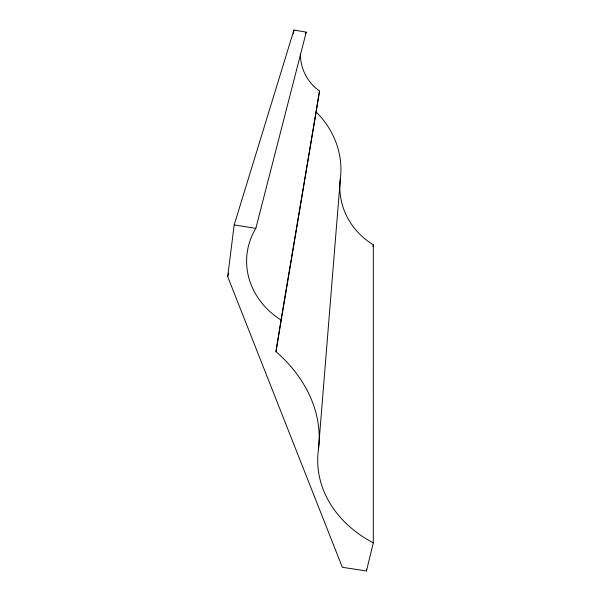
<?xml version="1.0" encoding="UTF-8"?>
<svg xmlns="http://www.w3.org/2000/svg" width="601" height="601" viewBox="0 0 601 601"><rect width="100%" height="100%" fill="white"/><g stroke="black" fill="none" stroke-linecap="round" stroke-linejoin="round"><path stroke-width="0.9" d="M373.296 542.891A129.643 101.659 -2.4 0 1 318.417 449.631A143.729 113.288 13.4 0 0 275.964 351.615L281.013 320.032A79.918 70.617 5.5 0 1 255.823 228.403L306.255 32.131L293.927 30.05L234.195 224.894L227.681 276.618L342.337 567.291L366.445 570.95L373.296 542.891L373.319 244.802A77.769 71.166 -8.2 0 1 340.354 178.677A86.131 79.114 18.9 0 0 316.149 112.026L319.529 91.036A45.924 45.27 3.7 0 1 300.41 53.354M366.445 570.95L366.46 569.079M318.417 449.631L340.354 178.677M293.401 33.724L293.927 30.05M275.964 351.615L316.149 112.026M281.013 320.032L319.529 91.036M372.951 246.605L373.319 244.802M227.681 276.618L228.718 273.012M234.195 224.894L255.823 228.403M305.368 33.769A45.924 45.27 3.7 0 1 306.255 32.131"/></g></svg>
